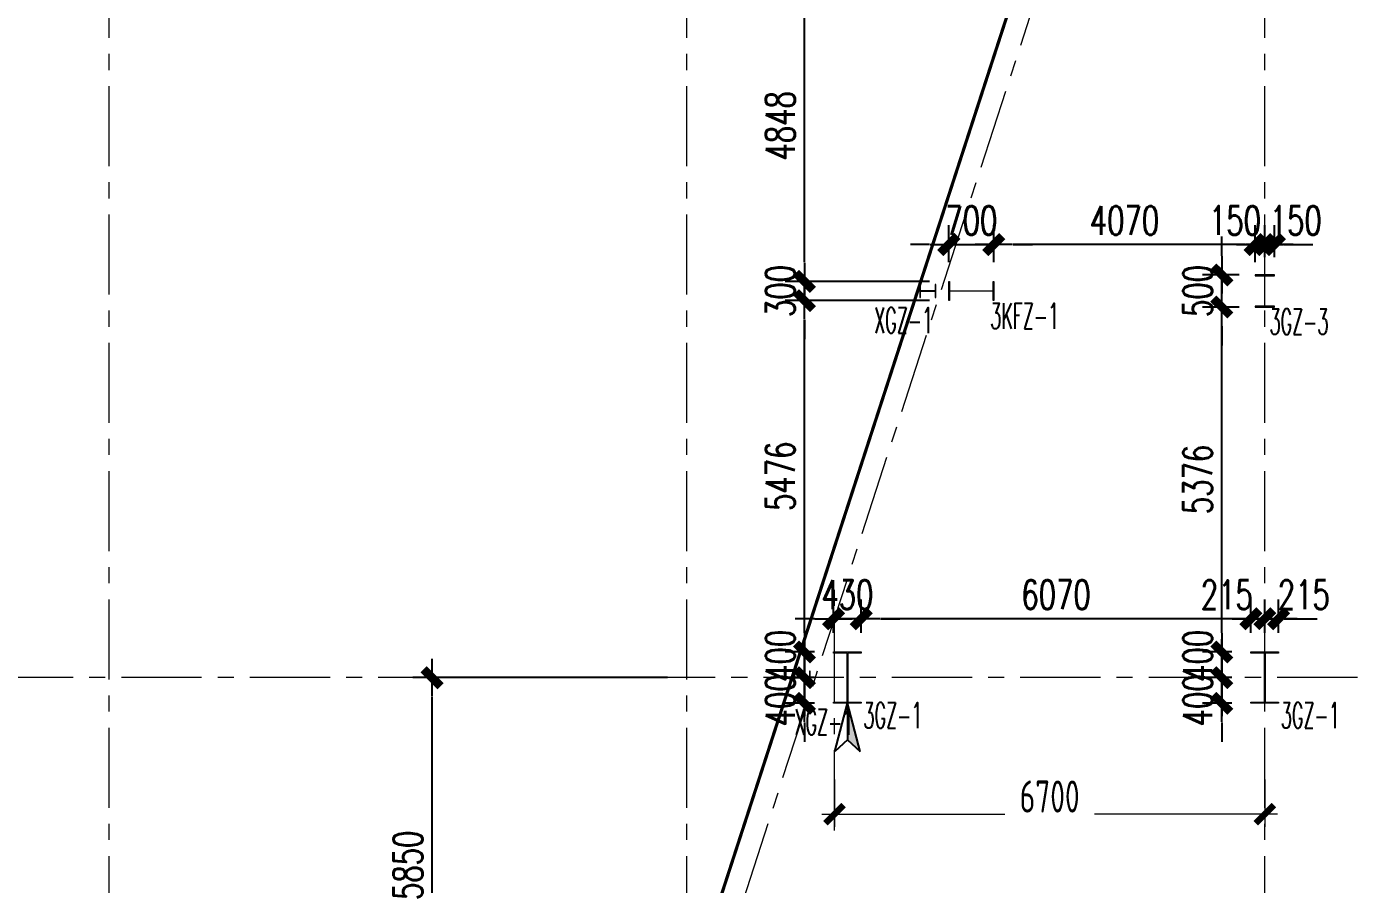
# Model space of a CAD drawing. Extents: x -1201378 to 2367219, y -619313 to 244905.
# Drawn here: x 30959 to 51746, y -204619 to -191253 of the extents above; entities that cross this region are included whole.
import ezdxf
from ezdxf.enums import TextEntityAlignment as Align

# ---------------------------------------------------------------- set-up
doc = ezdxf.new("R2010")
doc.units = 0
doc.header["$LTSCALE"] = 1000
doc.linetypes.add('CENTER', pattern=[2, 1.25, -0.25, 0.25, -0.25])
doc.linetypes.add('HIDDEN', pattern=[0.375, 0.25, -0.125])
doc.layers.get('0').update_dxf_attribs({"linetype": 'CONTINUOUS'})
doc.layers.get('Defpoints').update_dxf_attribs({"linetype": 'CONTINUOUS'})
for name, color, linetype in [('A-WINDOW', 140, 'CONTINUOUS'), ('S-CJGC', 5, 'CONTINUOUS'), ('S-DIMZ', 115, 'CONTINUOUS'), ('S-SGJ', 21, 'CONTINUOUS'), ('S-SHAPE2', 165, 'HIDDEN')]:
    doc.layers.add(name, color=color, linetype=linetype)
for name, color, linetype, lineweight in [('S-axis', 111, 'CONTINUOUS', 0), ('S-col', 2, 'CONTINUOUS', 0), ('S-dote', 5, 'CENTER', 0)]:
    doc.layers.add(name, color=color, linetype=linetype, lineweight=lineweight)
doc.styles.add('SS1', font='tj-romans1.shx', dxfattribs={"width": 0.7, "bigfont": 'tj-hztxt1.shx'})
doc.styles.add('TSSD_Dimension', font='tssdeng.shx', dxfattribs={"width": 0.7, "bigfont": 'hztxt.shx'})
doc.dimstyles.new('S-150-ARCHI', dxfattribs={"dimscale": 150, "dimtxt": 3, "dimasz": 2, "dimexe": 2, "dimexo": 2, "dimgap": 1, "dimtad": 1, "dimdec": 0, "dimzin": 0, "dimdsep": 46, "dimtxsty": 'SS1', "dimblk1": 'TT', "dimblk2": 'TT', "dimsah": 1, "dimcen": 1, "dimclrd": 256, "dimclre": 256, "dimclrt": 256, "dimadec": 0, "dimazin": 0, "dimtfac": 1, "dimtdec": 0, "dimtix": 1, "dimtmove": 2, "dimatfit": 0, "dimldrblk": 'TT', "dimfxl": 2, "dimtolj": 1, "dimtzin": 0, "dimarcsym": 0})
doc.dimstyles.new('TSSD_200_200', dxfattribs={"dimtxt": 500, "dimasz": 200, "dimexe": 200, "dimexo": 500, "dimgap": 200, "dimtad": 1, "dimdec": 0, "dimzin": 0, "dimdsep": 46, "dimtxsty": 'TSSD_Dimension', "dimblk": 'ARCHTICK', "dimcen": 0, "dimdle": 200, "dimclrt": 7, "dimadec": 0, "dimazin": 0, "dimtfac": 1, "dimtdec": 0, "dimtix": 1, "dimtmove": 2, "dimatfit": 3, "dimfxl": 1, "dimtolj": 1, "dimtzin": 0, "dimarcsym": 0})

# ---------------------------------------------------------------- blocks, each defined once
blk = doc.blocks.new('w42343243')
at = {"layer": 'S-col'}
blk.add_lwpolyline([(-165069, 621020), (-164639, 621020), (-164639, 621002), (-164848, 621002), (-164848, 620238), (-164639, 620238), (-164639, 620220), (-165069, 620220), (-165069, 620238), (-164860, 620238), (-164860, 621002), (-165069, 621002)], close=True, dxfattribs=at)
blk = doc.blocks.new('42343')
at = {"layer": 'A-WINDOW'}
for p in [(-136500, -17850), (-130000, -17850)]:
    blk.add_blockref('w42343243', p, dxfattribs=at)
blk = doc.blocks.new('_ArchTick')
at = {"color": 0, "linetype": 'ByBlock', "const_width": 0.5}
blk.add_lwpolyline([(-0.71, -0.71), (0.71, 0.71)], dxfattribs=at)
blk = doc.blocks.new('*D485')
at = {"layer": 'Defpoints', "color": 0, "transparency": 16777216}
for p in [(-256458, -302488), (-249758, -302488), (-249758, -303526)]:
    blk.add_point(p, dxfattribs=at)
at = {"layer": 'S-axis', "color": 0, "lineweight": -2, "transparency": 16777216}
for p, q in [((-256458, -302988), (-256458, -303726)), ((-249758, -302988), (-249758, -303726)), ((-256658, -303526), (-253807, -303526)), ((-249558, -303526), (-252410, -303526))]:
    blk.add_line(p, q, dxfattribs=at)
at = {"layer": 'S-axis', "color": 0, "lineweight": -2, "transparency": 16777216, "xscale": 200, "yscale": 200, "zscale": 200, "rotation": 180}
blk.add_blockref('_ArchTick', (-256458, -303526), dxfattribs=at)
at = {"layer": 'S-axis', "color": 0, "lineweight": -2, "transparency": 16777216, "xscale": 200, "yscale": 200, "zscale": 200}
blk.add_blockref('_ArchTick', (-249758, -303526), dxfattribs=at)
at = {"layer": 'S-axis', "color": 7, "transparency": 16777216, "insert": (-253108, -303251), "char_height": 500, "attachment_point": 5, "style": 'TSSD_Dimension'}
blk.add_mtext('\\A1;6700', dxfattribs=at)
blk = doc.blocks.new('nt66')
at = {"layer": 'S-col'}
blk.add_lwpolyline([(-195790, 766820), (-195490, 766820), (-195490, 766808), (-195636, 766808), (-195636, 766132), (-195490, 766132), (-195490, 766120), (-195790, 766120), (-195790, 766132), (-195644, 766132), (-195644, 766808), (-195790, 766808)], close=True, dxfattribs=at)
blk = doc.blocks.new('TT')
blk.add_line((-0.969, 0), (0.969, 0))
at = {"const_width": 0.45}
blk.add_lwpolyline([(-0.442, -0.442), (0.442, 0.442)], dxfattribs=at)
blk = doc.blocks.new('*D4092')
at = {"layer": 'Defpoints', "color": 0, "transparency": 16777216}
for p in [(50242, -200480), (50242, -200998), (50457, -200998)]:
    blk.add_point(p, dxfattribs=at)
at = {"layer": 'S-DIMZ', "lineweight": -2, "transparency": 16777216}
for p, q in [((50242, -200698), (50242, -200180)), ((50457, -200698), (50457, -200180)), ((49942, -200480), (49642, -200480)), ((50457, -200480), (50242, -200480)), ((50757, -200480), (51057, -200480))]:
    blk.add_line(p, q, dxfattribs=at)
at = {"layer": 'S-DIMZ', "lineweight": -2, "transparency": 16777216, "xscale": 300, "yscale": 300, "zscale": 300}
blk.add_blockref('TT', (50242, -200480), dxfattribs=at)
at = {"layer": 'S-DIMZ', "lineweight": -2, "transparency": 16777216, "xscale": 300, "yscale": 300, "zscale": 300, "rotation": 180}
blk.add_blockref('TT', (50457, -200480), dxfattribs=at)
at = {"layer": 'S-DIMZ', "transparency": 16777216, "insert": (50850, -200105), "char_height": 450, "attachment_point": 5, "style": 'SS1'}
blk.add_mtext('\\A1;215', dxfattribs=at)
blk = doc.blocks.new('*D4093')
at = {"layer": 'Defpoints', "color": 0, "transparency": 16777216}
for p in [(50027, -200480), (50027, -200998), (50242, -200998)]:
    blk.add_point(p, dxfattribs=at)
at = {"layer": 'S-DIMZ', "lineweight": -2, "transparency": 16777216}
for p, q in [((50027, -200698), (50027, -200180)), ((50242, -200698), (50242, -200180)), ((49727, -200480), (49427, -200480)), ((50242, -200480), (50027, -200480)), ((50542, -200480), (50842, -200480))]:
    blk.add_line(p, q, dxfattribs=at)
at = {"layer": 'S-DIMZ', "lineweight": -2, "transparency": 16777216, "xscale": 300, "yscale": 300, "zscale": 300}
blk.add_blockref('TT', (50027, -200480), dxfattribs=at)
at = {"layer": 'S-DIMZ', "lineweight": -2, "transparency": 16777216, "xscale": 300, "yscale": 300, "zscale": 300, "rotation": 180}
blk.add_blockref('TT', (50242, -200480), dxfattribs=at)
at = {"layer": 'S-DIMZ', "transparency": 16777216, "insert": (49651, -200105), "char_height": 450, "attachment_point": 5, "style": 'SS1'}
blk.add_mtext('\\A1;215', dxfattribs=at)
blk = doc.blocks.new('*D4094')
at = {"layer": 'Defpoints', "color": 0, "transparency": 16777216}
for p in [(50027, -200998), (49573, -201398), (50027, -201398)]:
    blk.add_point(p, dxfattribs=at)
at = {"layer": 'S-DIMZ', "lineweight": -2, "transparency": 16777216}
for p, q in [((49573, -200698), (49573, -200398)), ((49727, -200998), (49273, -200998)), ((49573, -200998), (49573, -201398)), ((49727, -201398), (49273, -201398)), ((49573, -201698), (49573, -201998))]:
    blk.add_line(p, q, dxfattribs=at)
at = {"layer": 'S-DIMZ', "lineweight": -2, "transparency": 16777216, "xscale": 300, "yscale": 300, "zscale": 300}
for p, rotation in [((49573, -200998), 270), ((49573, -201398), 90)]:
    blk.add_blockref('TT', p, dxfattribs=dict(at, rotation=rotation))
at = {"layer": 'S-DIMZ', "transparency": 16777216, "insert": (49198, -201058), "char_height": 450, "attachment_point": 5, "rotation": 90, "style": 'SS1'}
blk.add_mtext('\\A1;400', dxfattribs=at)
blk = doc.blocks.new('*D4095')
at = {"layer": 'Defpoints', "color": 0, "transparency": 16777216}
for p in [(50027, -201398), (49573, -201798), (50027, -201798)]:
    blk.add_point(p, dxfattribs=at)
at = {"layer": 'S-DIMZ', "lineweight": -2, "transparency": 16777216}
for p, q in [((49573, -201098), (49573, -200798)), ((49727, -201398), (49273, -201398)), ((49573, -201398), (49573, -201798)), ((49727, -201798), (49273, -201798)), ((49573, -202098), (49573, -202398))]:
    blk.add_line(p, q, dxfattribs=at)
at = {"layer": 'S-DIMZ', "lineweight": -2, "transparency": 16777216, "xscale": 300, "yscale": 300, "zscale": 300}
for p, rotation in [((49573, -201398), 270), ((49573, -201798), 90)]:
    blk.add_blockref('TT', p, dxfattribs=dict(at, rotation=rotation))
at = {"layer": 'S-DIMZ', "transparency": 16777216, "insert": (49198, -201752), "char_height": 450, "attachment_point": 5, "rotation": 90, "style": 'SS1'}
blk.add_mtext('\\A1;400', dxfattribs=at)
blk = doc.blocks.new('*D4089')
at = {"layer": 'Defpoints', "color": 0, "transparency": 16777216}
for p in [(43527, -200998), (43073, -201398), (43527, -201398)]:
    blk.add_point(p, dxfattribs=at)
at = {"layer": 'S-DIMZ', "lineweight": -2, "transparency": 16777216}
for p, q in [((43073, -200698), (43073, -200398)), ((43227, -200998), (42773, -200998)), ((43073, -200998), (43073, -201398)), ((43227, -201398), (42773, -201398)), ((43073, -201698), (43073, -201998))]:
    blk.add_line(p, q, dxfattribs=at)
at = {"layer": 'S-DIMZ', "lineweight": -2, "transparency": 16777216, "xscale": 300, "yscale": 300, "zscale": 300}
for p, rotation in [((43073, -200998), 270), ((43073, -201398), 90)]:
    blk.add_blockref('TT', p, dxfattribs=dict(at, rotation=rotation))
at = {"layer": 'S-DIMZ', "transparency": 16777216, "insert": (42698, -201058), "char_height": 450, "attachment_point": 5, "rotation": 90, "style": 'SS1'}
blk.add_mtext('\\A1;400', dxfattribs=at)
blk = doc.blocks.new('*D4090')
at = {"layer": 'Defpoints', "color": 0, "transparency": 16777216}
for p in [(43527, -201398), (43073, -201798), (43527, -201798)]:
    blk.add_point(p, dxfattribs=at)
at = {"layer": 'S-DIMZ', "lineweight": -2, "transparency": 16777216}
for p, q in [((43073, -201098), (43073, -200798)), ((43227, -201398), (42773, -201398)), ((43073, -201398), (43073, -201798)), ((43227, -201798), (42773, -201798)), ((43073, -202098), (43073, -202398))]:
    blk.add_line(p, q, dxfattribs=at)
at = {"layer": 'S-DIMZ', "lineweight": -2, "transparency": 16777216, "xscale": 300, "yscale": 300, "zscale": 300}
for p, rotation in [((43073, -201398), 270), ((43073, -201798), 90)]:
    blk.add_blockref('TT', p, dxfattribs=dict(at, rotation=rotation))
at = {"layer": 'S-DIMZ', "transparency": 16777216, "insert": (42698, -201752), "char_height": 450, "attachment_point": 5, "rotation": 90, "style": 'SS1'}
blk.add_mtext('\\A1;400', dxfattribs=at)
blk = doc.blocks.new('*D4091')
at = {"layer": 'Defpoints', "color": 0, "transparency": 16777216}
for p in [(43957, -200480), (43957, -200998), (50027, -200998)]:
    blk.add_point(p, dxfattribs=at)
at = {"layer": 'S-DIMZ', "lineweight": -2, "transparency": 16777216}
for p, q in [((43957, -200698), (43957, -200180)), ((50027, -200698), (50027, -200180)), ((49727, -200480), (44257, -200480))]:
    blk.add_line(p, q, dxfattribs=at)
at = {"layer": 'S-DIMZ', "lineweight": -2, "transparency": 16777216, "xscale": 300, "yscale": 300, "zscale": 300, "rotation": 180}
blk.add_blockref('TT', (43957, -200480), dxfattribs=at)
at = {"layer": 'S-DIMZ', "lineweight": -2, "transparency": 16777216, "xscale": 300, "yscale": 300, "zscale": 300}
blk.add_blockref('TT', (50027, -200480), dxfattribs=at)
at = {"layer": 'S-DIMZ', "transparency": 16777216, "insert": (46992, -200105), "char_height": 450, "attachment_point": 5, "style": 'SS1'}
blk.add_mtext('\\A1;6070', dxfattribs=at)
blk = doc.blocks.new('*D4088')
at = {"layer": 'Defpoints', "color": 0, "transparency": 16777216}
for p in [(43527, -200480), (43527, -200998), (43957, -200998)]:
    blk.add_point(p, dxfattribs=at)
at = {"layer": 'S-DIMZ', "lineweight": -2, "transparency": 16777216}
for p, q in [((43527, -200698), (43527, -200180)), ((43957, -200698), (43957, -200180)), ((43227, -200480), (42927, -200480)), ((43957, -200480), (43527, -200480)), ((44257, -200480), (44557, -200480))]:
    blk.add_line(p, q, dxfattribs=at)
at = {"layer": 'S-DIMZ', "lineweight": -2, "transparency": 16777216, "xscale": 300, "yscale": 300, "zscale": 300}
blk.add_blockref('TT', (43527, -200480), dxfattribs=at)
at = {"layer": 'S-DIMZ', "lineweight": -2, "transparency": 16777216, "xscale": 300, "yscale": 300, "zscale": 300, "rotation": 180}
blk.add_blockref('TT', (43957, -200480), dxfattribs=at)
at = {"layer": 'S-DIMZ', "transparency": 16777216, "insert": (43742, -200105), "char_height": 450, "attachment_point": 5, "style": 'SS1'}
blk.add_mtext('\\A1;430', dxfattribs=at)
blk = doc.blocks.new('*D4309')
at = {"layer": 'Defpoints', "color": 0, "transparency": 16777216}
for p in [(37273, -201398), (41242, -201398), (41470, -207248)]:
    blk.add_point(p, dxfattribs=at)
at = {"layer": 'S-DIMZ', "lineweight": -2, "transparency": 16777216}
for p, q in [((40942, -201398), (36973, -201398)), ((37273, -206948), (37273, -201698)), ((41170, -207248), (36973, -207248))]:
    blk.add_line(p, q, dxfattribs=at)
at = {"layer": 'S-DIMZ', "lineweight": -2, "transparency": 16777216, "xscale": 300, "yscale": 300, "zscale": 300}
for p, rotation in [((37273, -201398), 90), ((37273, -207248), 270)]:
    blk.add_blockref('TT', p, dxfattribs=dict(at, rotation=rotation))
at = {"layer": 'S-DIMZ', "transparency": 16777216, "insert": (36898, -204323), "char_height": 450, "attachment_point": 5, "rotation": 90, "style": 'SS1'}
blk.add_mtext('\\A1;5850', dxfattribs=at)
blk = doc.blocks.new('*D4310')
at = {"layer": 'Defpoints', "color": 0, "transparency": 16777216}
for p in [(43073, -195522), (45322, -195522), (43527, -200998)]:
    blk.add_point(p, dxfattribs=at)
at = {"layer": 'S-DIMZ', "lineweight": -2, "transparency": 16777216}
for p, q in [((45022, -195522), (42773, -195522)), ((43073, -200698), (43073, -195822)), ((43227, -200998), (42773, -200998))]:
    blk.add_line(p, q, dxfattribs=at)
at = {"layer": 'S-DIMZ', "lineweight": -2, "transparency": 16777216, "xscale": 300, "yscale": 300, "zscale": 300}
for p, rotation in [((43073, -195522), 90), ((43073, -200998), 270)]:
    blk.add_blockref('TT', p, dxfattribs=dict(at, rotation=rotation))
at = {"layer": 'S-DIMZ', "transparency": 16777216, "insert": (42698, -198260), "char_height": 450, "attachment_point": 5, "rotation": 90, "style": 'SS1'}
blk.add_mtext('\\A1;5476', dxfattribs=at)
blk = doc.blocks.new('*D4311')
at = {"layer": 'Defpoints', "color": 0, "transparency": 16777216}
for p in [(43073, -195222), (45322, -195222), (45322, -195522)]:
    blk.add_point(p, dxfattribs=at)
at = {"layer": 'S-DIMZ', "lineweight": -2, "transparency": 16777216}
for p, q in [((43073, -194922), (43073, -194622)), ((45022, -195222), (42773, -195222)), ((43073, -195522), (43073, -195222)), ((45022, -195522), (42773, -195522)), ((43073, -195822), (43073, -196122))]:
    blk.add_line(p, q, dxfattribs=at)
at = {"layer": 'S-DIMZ', "lineweight": -2, "transparency": 16777216, "xscale": 300, "yscale": 300, "zscale": 300}
for p, rotation in [((43073, -195222), 270), ((43073, -195522), 90)]:
    blk.add_blockref('TT', p, dxfattribs=dict(at, rotation=rotation))
at = {"layer": 'S-DIMZ', "transparency": 16777216, "insert": (42698, -195372), "char_height": 450, "attachment_point": 5, "rotation": 90, "style": 'SS1'}
blk.add_mtext('\\A1;300', dxfattribs=at)
blk = doc.blocks.new('*D4318')
at = {"layer": 'Defpoints', "color": 0, "transparency": 16777216}
for p in [(46022, -194648), (45322, -195222), (46022, -195222)]:
    blk.add_point(p, dxfattribs=at)
at = {"layer": 'S-DIMZ', "lineweight": -2, "transparency": 16777216}
for p, q in [((45322, -194922), (45322, -194348)), ((46022, -194922), (46022, -194348)), ((45022, -194648), (44722, -194648)), ((45322, -194648), (46022, -194648)), ((46322, -194648), (46622, -194648))]:
    blk.add_line(p, q, dxfattribs=at)
at = {"layer": 'S-DIMZ', "lineweight": -2, "transparency": 16777216, "xscale": 300, "yscale": 300, "zscale": 300}
blk.add_blockref('TT', (45322, -194648), dxfattribs=at)
at = {"layer": 'S-DIMZ', "lineweight": -2, "transparency": 16777216, "xscale": 300, "yscale": 300, "zscale": 300, "rotation": 180}
blk.add_blockref('TT', (46022, -194648), dxfattribs=at)
at = {"layer": 'S-DIMZ', "transparency": 16777216, "insert": (45672, -194273), "char_height": 450, "attachment_point": 5, "style": 'SS1'}
blk.add_mtext('\\A1;700', dxfattribs=at)
blk = doc.blocks.new('*D6232')
at = {"layer": 'Defpoints', "color": 0, "transparency": 16777216}
for p in [(50242, -194648), (50092, -195143), (50242, -195143)]:
    blk.add_point(p, dxfattribs=at)
at = {"layer": 'S-DIMZ', "lineweight": -2, "transparency": 16777216}
for p, q in [((50092, -194843), (50092, -194348)), ((50242, -194843), (50242, -194348)), ((49792, -194648), (49492, -194648)), ((50092, -194648), (50242, -194648)), ((50542, -194648), (50842, -194648))]:
    blk.add_line(p, q, dxfattribs=at)
at = {"layer": 'S-DIMZ', "lineweight": -2, "transparency": 16777216, "xscale": 300, "yscale": 300, "zscale": 300}
blk.add_blockref('TT', (50092, -194648), dxfattribs=at)
at = {"layer": 'S-DIMZ', "lineweight": -2, "transparency": 16777216, "xscale": 300, "yscale": 300, "zscale": 300, "rotation": 180}
blk.add_blockref('TT', (50242, -194648), dxfattribs=at)
at = {"layer": 'S-DIMZ', "transparency": 16777216, "insert": (49778, -194273), "char_height": 450, "attachment_point": 5, "style": 'SS1'}
blk.add_mtext('\\A1;150', dxfattribs=at)
blk = doc.blocks.new('*D6233')
at = {"layer": 'Defpoints', "color": 0, "transparency": 16777216}
for p in [(50392, -194648), (50242, -195143), (50392, -195143)]:
    blk.add_point(p, dxfattribs=at)
at = {"layer": 'S-DIMZ', "lineweight": -2, "transparency": 16777216}
for p, q in [((50242, -194843), (50242, -194348)), ((50392, -194843), (50392, -194348)), ((49942, -194648), (49642, -194648)), ((50242, -194648), (50392, -194648)), ((50692, -194648), (50992, -194648))]:
    blk.add_line(p, q, dxfattribs=at)
at = {"layer": 'S-DIMZ', "lineweight": -2, "transparency": 16777216, "xscale": 300, "yscale": 300, "zscale": 300}
blk.add_blockref('TT', (50242, -194648), dxfattribs=at)
at = {"layer": 'S-DIMZ', "lineweight": -2, "transparency": 16777216, "xscale": 300, "yscale": 300, "zscale": 300, "rotation": 180}
blk.add_blockref('TT', (50392, -194648), dxfattribs=at)
at = {"layer": 'S-DIMZ', "transparency": 16777216, "insert": (50725, -194273), "char_height": 450, "attachment_point": 5, "style": 'SS1'}
blk.add_mtext('\\A1;150', dxfattribs=at)
blk = doc.blocks.new('*D6234')
at = {"layer": 'Defpoints', "color": 0, "transparency": 16777216}
for p in [(46022, -194648), (46022, -195222), (50092, -195222)]:
    blk.add_point(p, dxfattribs=at)
at = {"layer": 'S-DIMZ', "lineweight": -2, "transparency": 16777216}
for p, q in [((46022, -194922), (46022, -194348)), ((50092, -194922), (50092, -194348)), ((49792, -194648), (46322, -194648))]:
    blk.add_line(p, q, dxfattribs=at)
at = {"layer": 'S-DIMZ', "lineweight": -2, "transparency": 16777216, "xscale": 300, "yscale": 300, "zscale": 300, "rotation": 180}
blk.add_blockref('TT', (46022, -194648), dxfattribs=at)
at = {"layer": 'S-DIMZ', "lineweight": -2, "transparency": 16777216, "xscale": 300, "yscale": 300, "zscale": 300}
blk.add_blockref('TT', (50092, -194648), dxfattribs=at)
at = {"layer": 'S-DIMZ', "transparency": 16777216, "insert": (48057, -194273), "char_height": 450, "attachment_point": 5, "style": 'SS1'}
blk.add_mtext('\\A1;4070', dxfattribs=at)
blk = doc.blocks.new('*D6235')
at = {"layer": 'Defpoints', "color": 0, "transparency": 16777216}
for p in [(49573, -195622), (50142, -195622), (50027, -200998)]:
    blk.add_point(p, dxfattribs=at)
at = {"layer": 'S-DIMZ', "lineweight": -2, "transparency": 16777216}
for p, q in [((49842, -195622), (49273, -195622)), ((49573, -200698), (49573, -195922)), ((49727, -200998), (49273, -200998))]:
    blk.add_line(p, q, dxfattribs=at)
at = {"layer": 'S-DIMZ', "lineweight": -2, "transparency": 16777216, "xscale": 300, "yscale": 300, "zscale": 300}
for p, rotation in [((49573, -195622), 90), ((49573, -200998), 270)]:
    blk.add_blockref('TT', p, dxfattribs=dict(at, rotation=rotation))
at = {"layer": 'S-DIMZ', "transparency": 16777216, "insert": (49198, -198310), "char_height": 450, "attachment_point": 5, "rotation": 90, "style": 'SS1'}
blk.add_mtext('\\A1;5376', dxfattribs=at)
blk = doc.blocks.new('*D6236')
at = {"layer": 'Defpoints', "color": 0, "transparency": 16777216}
for p in [(49573, -195122), (50142, -195122), (50142, -195622)]:
    blk.add_point(p, dxfattribs=at)
at = {"layer": 'S-DIMZ', "lineweight": -2, "transparency": 16777216}
for p, q in [((49573, -194822), (49573, -194522)), ((49842, -195122), (49273, -195122)), ((49573, -195622), (49573, -195122)), ((49842, -195622), (49273, -195622)), ((49573, -195922), (49573, -196222))]:
    blk.add_line(p, q, dxfattribs=at)
at = {"layer": 'S-DIMZ', "lineweight": -2, "transparency": 16777216, "xscale": 300, "yscale": 300, "zscale": 300}
for p, rotation in [((49573, -195122), 270), ((49573, -195622), 90)]:
    blk.add_blockref('TT', p, dxfattribs=dict(at, rotation=rotation))
at = {"layer": 'S-DIMZ', "transparency": 16777216, "insert": (49198, -195372), "char_height": 450, "attachment_point": 5, "rotation": 90, "style": 'SS1'}
blk.add_mtext('\\A1;500', dxfattribs=at)
blk = doc.blocks.new('S-CJGC')
at = {"layer": 'S-CJGC'}
for p, q in [((-131, -119), (0, 381)), ((131, -119), (0, 381)), ((0, 381), (0, 0)), ((0, 0), (-131, -119)), ((0, 0), (131, -119))]:
    blk.add_line(p, q, dxfattribs=at)
blk.add_solid([(131, -119), (0, 0), (0, 381)], dxfattribs=at)
blk = doc.blocks.new('*D8870')
at = {"layer": 'Defpoints', "color": 0, "transparency": 16777216}
for p in [(43073, -190374), (46974, -190374), (45322, -195222)]:
    blk.add_point(p, dxfattribs=at)
at = {"layer": 'S-DIMZ', "lineweight": -2, "transparency": 16777216}
for p, q in [((46674, -190374), (42773, -190374)), ((43073, -194922), (43073, -190674)), ((45022, -195222), (42773, -195222))]:
    blk.add_line(p, q, dxfattribs=at)
at = {"layer": 'S-DIMZ', "lineweight": -2, "transparency": 16777216, "xscale": 300, "yscale": 300, "zscale": 300}
for p, rotation in [((43073, -190374), 90), ((43073, -195222), 270)]:
    blk.add_blockref('TT', p, dxfattribs=dict(at, rotation=rotation))
at = {"layer": 'S-DIMZ', "transparency": 16777216, "insert": (42698, -192798), "char_height": 450, "attachment_point": 5, "rotation": 90, "style": 'SS1'}
blk.add_mtext('\\A1;4848', dxfattribs=at)
blk = doc.blocks.new('3#轴网')
at = {"layer": 'S-dote'}
for p, q in [((-267758.5, -363428.2), (-267758.5, -277213.2)), ((-258758.5, -363428.2), (-258758.5, -277944.2)), ((-249758.5, -363428.2), (-249758.5, -277944.2)), ((-256458.5, -303778.2), (-256458.5, -299938.2)), ((-78316.2, -301398.2), (-273210.6, -301398.2))]:
    blk.add_line(p, q, dxfattribs=at)
blk.add_lwpolyline([(-270224.1, -342906.2), (-249758.5, -279830.8)], dxfattribs=at)
at = {"layer": 'S-axis'}
dim = blk.add_linear_dim(base=(-249758.5, -303525.7), p1=(-256458.5, -302488.2), p2=(-249758.5, -302488.2), angle=0, dimstyle='TSSD_200_200', dxfattribs=at)
dim.commit()
dim.dimension.update_dxf_attribs({"geometry": '*D485', "text_midpoint": (-253108.5, -303250.7), "dimtype": 161})

msp = doc.modelspace()

# ---------------------------------------------------------------- linework, layer by layer
at = {"layer": 'S-col'}
msp.add_lwpolyline([(50391.5, -195122), (50091.5, -195122), (50091.5, -195134), (50237.5, -195134), (50237.5, -195610), (50091.5, -195610), (50091.5, -195622), (50391.5, -195622), (50391.5, -195610), (50245.5, -195610), (50245.5, -195134), (50391.5, -195134)], close=True, dxfattribs=at)
at = {"layer": 'S-col', "color": 6}
for points in [[(44868.2, -195272), (44868.2, -195472), (44880.2, -195472), (44880.2, -195376), (45106.2, -195376), (45106.2, -195472), (45118.2, -195472), (45118.2, -195272), (45106.2, -195272), (45106.2, -195368), (44880.2, -195368), (44880.2, -195272)], [(42911.4, -201298.2), (42911.4, -201498.2), (42923.4, -201498.2), (42923.4, -201402.2), (43149.4, -201402.2), (43149.4, -201498.2), (43161.4, -201498.2), (43161.4, -201298.2), (43149.4, -201298.2), (43149.4, -201394.2), (42923.4, -201394.2), (42923.4, -201298.2)]]:
    msp.add_lwpolyline(points, close=True, dxfattribs=at)
at = {"layer": 'S-SHAPE2', "ltscale": 2, "const_width": 50}
msp.add_lwpolyline([(216991.5, -183448.2), (216991.5, -182798.1), (48918.8, -182798.1), (31391.5, -236773.7), (31391.5, -255898.2), (216991.5, -255898.2), (216991.5, -255148.2)], dxfattribs=at)

# ---------------------------------------------------------------- block references
at = {"layer": 'S-axis'}
msp.add_blockref('3#轴网', (300000, 100000), dxfattribs=at)
at = {"layer": 'S-CJGC', "xscale": 1.5, "yscale": 1.5, "zscale": 1.5}
msp.add_blockref('S-CJGC', (43741.5, -202369.9), dxfattribs=at)
at = {"layer": 'S-col'}
msp.add_blockref('42343', (345095.7, -804168.2), dxfattribs=at)
at = {"layer": 'S-col', "rotation": 90}
msp.add_blockref('nt66', (812141.9, 268), dxfattribs=at)

# ---------------------------------------------------------------- texts
at = {"layer": 'S-SGJ', "style": 'SS1', "width": 0.5}
for s, p in [('3KFZ-1', (45965.9, -195760.4)), ('XGZ-1', (44157.8, -195829.1)), ('3GZ-3', (50316.6, -195849.4)), ('3GZ-1', (43991.8, -201987.1)), ('3GZ-1', (50492.2, -201987.1)), ('XGZ-1', (42916.9, -202090.9))]:
    msp.add_text(s, height=400, dxfattribs=at).set_placement(p, align=Align.MIDDLE_LEFT)

# ---------------------------------------------------------------- dimensions: what is measured, and where the dimension line sits
at = {"layer": 'S-DIMZ'}
for base, p1, p2, picture, middle in [((43073.4, -190373.6), (45321.9, -195222), (46974.3, -190373.6), '*D8870', (42698.4, -192797.8)), ((49573.4, -195122), (50141.5, -195622), (50141.5, -195122), '*D6236', (49198.4, -195372)), ((43073.4, -195222), (45321.9, -195522), (45321.9, -195222), '*D4311', (42698.4, -195372)), ((43073.4, -195522), (43526.5, -200998.2), (45321.9, -195522), '*D4310', (42698.4, -198260.1)), ((49573.4, -195622), (50026.5, -200998.2), (50141.5, -195622), '*D6235', (49198.4, -198310.1)), ((37273.4, -201398.2), (41469.5, -207248.2), (41241.5, -201398.2), '*D4309', (36898.4, -204323.2))]:
    dim = msp.add_linear_dim(base=base, p1=p1, p2=p2, angle=90, dimstyle='S-150-ARCHI', dxfattribs=at)
    dim.commit()
    dim.dimension.update_dxf_attribs({"geometry": picture, "text_midpoint": middle})
for base, p1, p2, picture, middle in [((46021.9, -194648.4), (45321.9, -195222), (46021.9, -195222), '*D4318', (45671.9, -194273.4)), ((46021.9, -194648.4), (50091.5, -195222), (46021.9, -195222), '*D6234', (48056.7, -194273.4)), ((43526.5, -200480.4), (43956.5, -200998.2), (43526.5, -200998.2), '*D4088', (43741.5, -200105.4)), ((43956.5, -200480.4), (50026.5, -200998.2), (43956.5, -200998.2), '*D4091', (46991.5, -200105.4))]:
    dim = msp.add_linear_dim(base=base, p1=p1, p2=p2, dimstyle='S-150-ARCHI', dxfattribs=at)
    dim.commit()
    dim.dimension.update_dxf_attribs({"geometry": picture, "text_midpoint": middle})
for base, p1, p2, picture, middle in [((50241.5, -194648.4), (50091.5, -195143), (50241.5, -195143), '*D6232', (49777.7, -194273.4)), ((50391.5, -194648.4), (50241.5, -195143), (50391.5, -195143), '*D6233', (50724.7, -194273.4)), ((50026.5, -200480.4), (50241.5, -200998.2), (50026.5, -200998.2), '*D4093', (49651, -200105.4)), ((50241.5, -200480.4), (50456.5, -200998.2), (50241.5, -200998.2), '*D4092', (50849.5, -200105.4))]:
    dim = msp.add_linear_dim(base=base, p1=p1, p2=p2, dimstyle='S-150-ARCHI', dxfattribs=at)
    dim.commit()
    dim.dimension.update_dxf_attribs({"geometry": picture, "text_midpoint": middle, "dimtype": 160})
for base, p1, p2, picture, middle in [((43073.4, -201398.2), (43526.5, -200998.2), (43526.5, -201398.2), '*D4089', (42698.4, -201058.2)), ((49573.4, -201398.2), (50026.5, -200998.2), (50026.5, -201398.2), '*D4094', (49198.4, -201058.2)), ((43073.4, -201798.2), (43526.5, -201398.2), (43526.5, -201798.2), '*D4090', (42698.4, -201752.1)), ((49573.4, -201798.2), (50026.5, -201398.2), (50026.5, -201798.2), '*D4095', (49198.4, -201752.1))]:
    dim = msp.add_linear_dim(base=base, p1=p1, p2=p2, angle=90, dimstyle='S-150-ARCHI', dxfattribs=at)
    dim.commit()
    dim.dimension.update_dxf_attribs({"geometry": picture, "text_midpoint": middle, "dimtype": 160})

doc.saveas('drawing.dxf')
